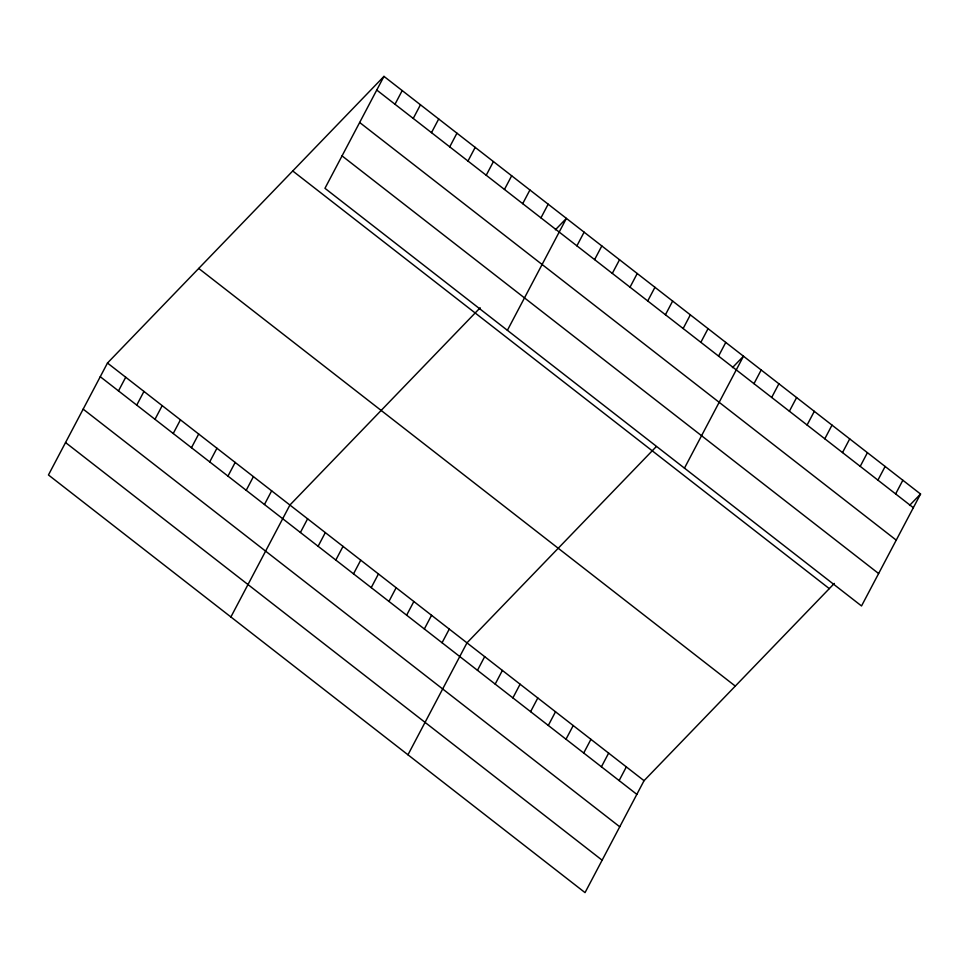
<?xml version="1.0" encoding="UTF-8"?>
<svg xmlns="http://www.w3.org/2000/svg" width="969" height="969" viewBox="0 0 969 969"><rect width="100%" height="100%" fill="white"/><g stroke="black" fill="none" stroke-linecap="round" stroke-linejoin="round"><path stroke-width="1.45" d="M383.966 76.381L324.954 188.313L861.526 605.964L920.55 494.033L383.966 76.381L107.474 363.036L48.45 474.967L585.034 892.619L644.046 780.687L834.321 583.423M118.497 390.907L125.716 377.232M136.75 405.103L143.957 391.428M154.992 419.311L162.198 405.636M173.233 433.506L180.44 419.831M191.474 447.702L198.693 434.027M395.001 104.252L402.208 90.577M209.716 461.91L216.935 448.235M413.242 118.448L420.461 104.773M227.969 476.106L235.176 462.431M431.484 132.656L438.703 118.981M246.211 490.314L253.418 476.627M449.737 146.852L456.944 133.177M264.452 504.51L271.659 490.835M467.979 161.06L475.185 147.373M230.888 616.974L289.913 505.031L480.176 307.779M486.22 175.256L493.427 161.581M300.402 532.49L307.609 518.815M504.461 189.452L511.68 175.777M318.111 546.274L325.318 532.599M522.703 203.66L529.922 189.972M335.819 560.058L343.026 546.383M540.956 217.855L548.163 204.18M353.528 573.842L360.734 560.167M371.236 587.626L378.443 573.951M507.393 330.32L566.405 218.376L555.382 229.81M388.944 601.41L396.151 587.723M576.906 245.835L584.113 232.16M406.641 615.182L413.86 601.507M594.615 259.619L601.822 245.944M424.349 628.966L431.568 615.291M612.311 273.403L619.53 259.728M442.058 642.75L449.277 629.075M630.02 287.187L637.239 273.512M407.961 754.803L466.973 642.859L656.243 446.636M647.728 300.971L654.947 287.296M477.475 670.318L484.682 656.643M665.437 314.755L672.643 301.068M495.183 684.102L502.39 670.427M683.145 328.527L690.352 314.852M512.892 697.886L520.099 684.211M700.853 342.311L708.06 328.636M530.6 711.67L537.807 697.983M718.562 356.095L725.769 342.42M548.309 725.442L555.516 711.767M684.453 468.148L743.477 356.204L732.443 367.639M566.005 739.226L573.224 725.551M753.979 383.663L761.186 369.988M583.713 753.01L590.933 739.335M771.687 397.447L778.894 383.772M601.422 766.794L608.641 753.119M789.384 411.231L796.603 397.556M619.13 780.578L626.337 766.903M807.092 425.016L814.311 411.328M824.801 438.8L832.02 425.112M842.509 452.571L849.716 438.896M860.218 466.355L867.425 452.68M877.926 480.139L885.133 466.464M895.635 493.924L902.842 480.249M909.516 505.467L920.55 494.033M376.759 90.056L913.343 507.708M359.656 122.482L896.24 540.133M342.045 155.888L878.629 573.539M292.723 170.968L829.307 588.631M198.718 268.437L735.289 686.088M107.474 363.036L644.046 780.687M100.255 376.711L636.839 794.362M83.164 409.136L619.748 826.787M65.541 442.542L602.124 860.193"/></g></svg>
